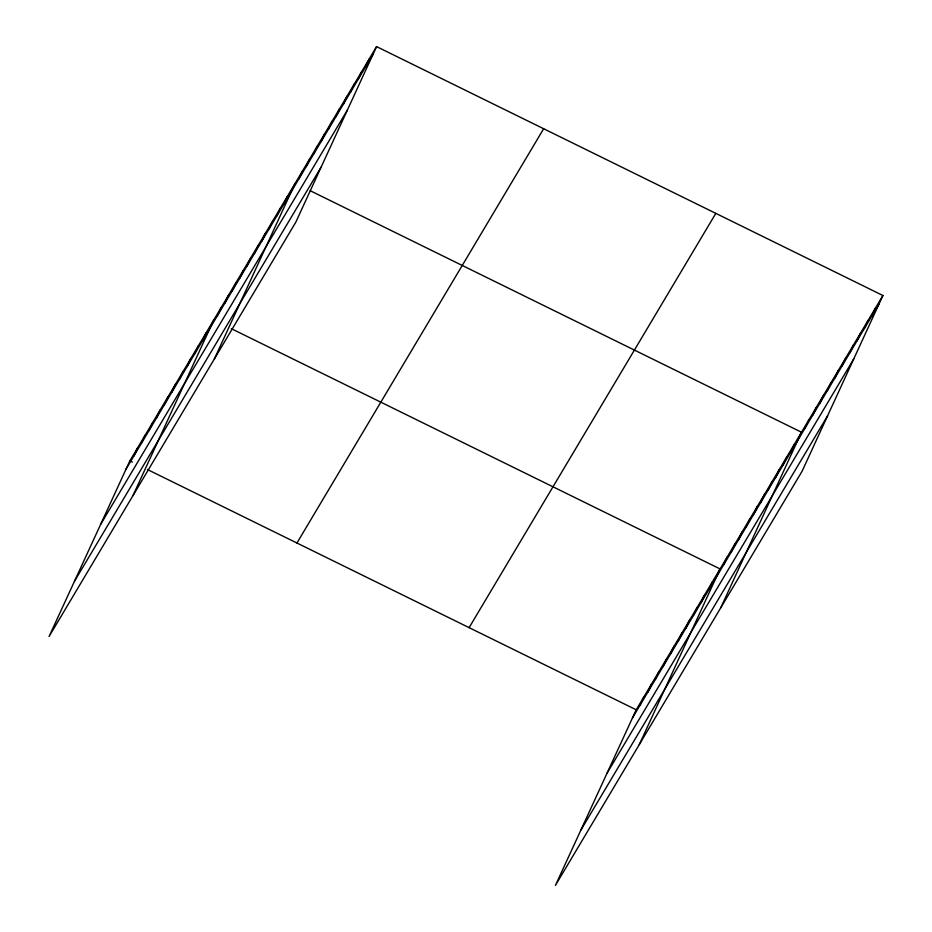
<?xml version="1.0" encoding="UTF-8"?>
<svg xmlns="http://www.w3.org/2000/svg" width="932" height="932" viewBox="0 0 932 932"><rect width="100%" height="100%" fill="white"/><g stroke="black" fill="none" stroke-linecap="round" stroke-linejoin="round"><path stroke-width="1.4" d="M376.575 46.6L129.851 460.874L49.081 636.486L295.793 222.212L376.575 46.6L882.919 295.514L802.149 471.126L555.425 885.4L636.207 709.788L882.919 295.514M133.73 456.226L137.482 448.071M141.361 443.422L145.101 435.267M148.98 430.619L152.732 422.464M156.611 417.816L160.362 409.661M164.23 405.001L167.981 396.857M171.861 392.197L175.612 384.042M179.48 379.394L183.231 371.239M187.111 366.591L190.862 358.436M194.741 353.787L198.481 345.632M202.361 340.984L206.112 332.829M132.961 495.626L213.743 320.026M217.389 315.75L221.14 307.595M224.787 303.319L228.538 295.164M232.196 290.889L235.947 282.734M239.594 278.458L243.345 270.315M246.992 266.039L250.743 257.884M254.401 253.609L258.141 245.454M261.799 241.178L265.55 233.023M269.197 228.748L272.948 220.593M276.606 216.317L280.346 208.162M284.004 203.898L287.755 195.743M214.383 358.925L295.153 183.313M298.799 179.037L302.55 170.882M306.209 166.607L309.96 158.452M313.606 154.176L317.358 146.021M321.004 141.757L324.755 133.602M328.413 129.327L332.165 121.172M335.811 116.896L339.563 108.741M343.209 104.466L346.96 96.311M350.618 92.035L354.37 83.88M358.016 79.604L361.767 71.461M365.414 67.186L369.165 59.031M640.074 705.14L643.826 696.985M647.705 692.336L651.456 684.181M655.324 679.533L659.075 671.378M662.955 666.729L666.706 658.574M670.586 653.926L674.325 645.771M678.205 641.111L681.956 632.968M685.836 628.308L689.587 620.153M693.455 615.504L697.206 607.349M701.085 602.701L704.837 594.546M708.704 589.898L712.456 581.743M639.317 744.552L720.087 568.939L231.322 328.67M723.733 564.664L727.484 556.509M731.142 552.233L734.882 544.078M738.54 539.803L742.291 531.648M745.938 527.384L749.689 519.229M753.336 514.953L757.087 506.798M760.745 502.523L764.496 494.368M768.143 490.092L771.894 481.937M775.541 477.662L779.292 469.507M782.95 465.231L786.701 457.088M790.348 452.812L794.099 444.657M720.727 607.839L801.497 432.227L310.228 190.722M805.155 427.951L808.906 419.796M812.553 415.521L816.304 407.366M819.95 403.09L823.702 394.947M827.36 390.671L831.111 382.516M834.757 378.241L838.509 370.086M842.155 365.81L845.907 357.655M849.565 353.379L853.304 345.224M856.962 340.949L860.714 332.806M864.36 328.53L868.111 320.375M871.769 316.099L875.509 307.944M126.1 469.029L372.823 54.755M100.691 524.285L347.403 110.011M74.502 581.23L321.214 166.945M296.947 543.018L543.659 128.744M469.111 627.655L715.823 213.37M632.455 717.943L879.167 303.669M607.035 773.211L853.747 358.925M580.846 830.144L827.558 415.858M129.851 460.874L132.367 462.109M147.442 469.518L636.207 709.788"/></g></svg>
